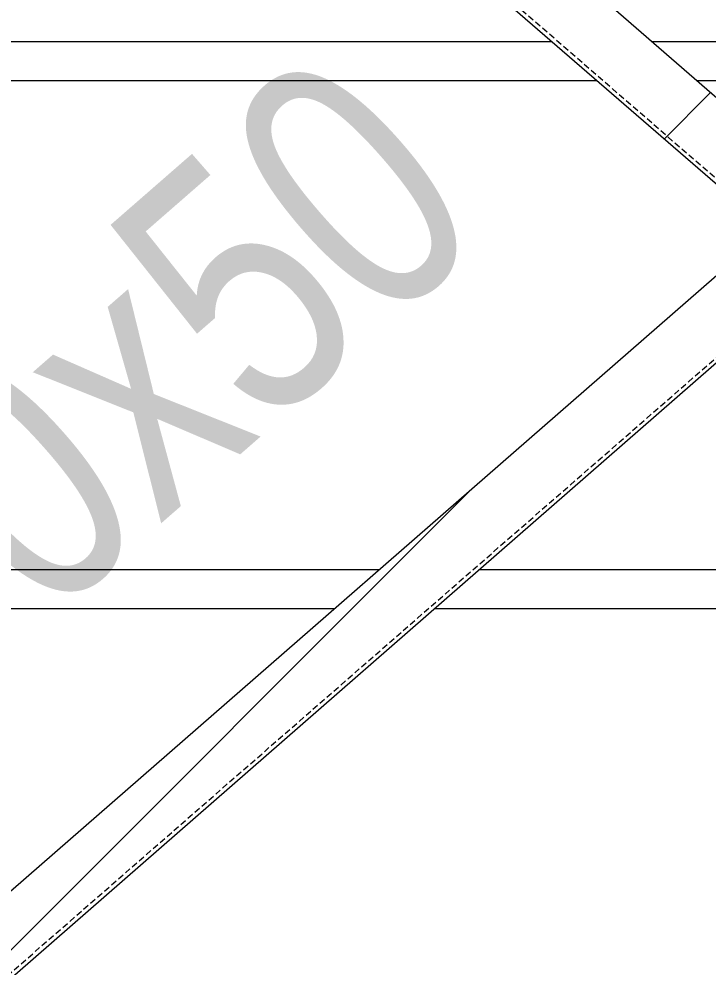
# Model space of a CAD drawing. Header units: centimetres. Extents: x -6111 to 13767, y -285 to 1600.
# Drawn here: x -3337.5 to -3284.1, y 269.2 to 342.6 of the extents above; entities that cross this region are included whole.
import ezdxf

# ---------------------------------------------------------------- set-up
doc = ezdxf.new("R2010")
doc.units = ezdxf.units.CM
doc.linetypes.add('Hidden', pattern=[0.714375, 0.47625, -0.238125])
for name, color, linetype, lineweight in [('A-FLOR-HRAL', 7, 'Continuous', 9), ('S-BEAM', 7, 'Continuous', 9), ('S-BEAM-IDEN', 7, 'Continuous', 18)]:
    doc.layers.add(name, color=color, linetype=linetype, lineweight=lineweight)
doc.styles.add('Century Gothic_2', font='GOTHIC.TTF', dxfattribs={"width": 0.8, "height": 20})
pattern_1 = [(45, (0, 0), (-25.14472, 25.14472), []), (45, (0, 38.1), (-25.14472, 25.14472), [])]

# ---------------------------------------------------------------- blocks, each defined once
blk = doc.blocks.new('M_L Equal Angles - L51X51X3_2-1755759-Elevación Eje 2')
at = {"layer": 'S-BEAM', "true_color": 0xc0c0c0}
h = blk.add_hatch(dxfattribs=at)
h.set_pattern_fill('FP_4', color=9, style=0, pattern_type=2)
h.set_pattern_definition(pattern_1)
h.paths.add_polyline_path([(-5668.932, 246.236), (-5487.821, 404.067), (-5491.159, 407.897), (-5672.27, 250.066), (-5671.731, 249.447)])
at = {"layer": 'S-BEAM'}
for p, q in [((-5491.159, 407.897), (-5672.27, 250.066)), ((-5487.821, 404.067), (-5668.932, 246.236))]:
    blk.add_line(p, q, dxfattribs=at)
at = {"layer": 'S-BEAM', "linetype": 'Hidden'}
blk.add_line((-5669.141, 246.476), (-5488.03, 404.307), dxfattribs=at)
blk = doc.blocks.new('M_L Equal Angles - L51X51X3_2-1755781-Elevación Eje 2')
at = {"layer": 'S-BEAM', "true_color": 0xc0c0c0}
h = blk.add_hatch(dxfattribs=at)
h.set_pattern_fill('FP_34', color=9, style=0, pattern_type=2)
h.set_pattern_definition(pattern_1)
h.paths.add_polyline_path([(-5490.429, 244.543), (-5487.102, 248.382), (-5671.407, 408.068), (-5674.734, 404.229), (-5498.637, 251.654)])
at = {"layer": 'S-BEAM'}
for p, q in [((-5487.102, 248.382), (-5671.407, 408.068)), ((-5490.429, 244.543), (-5674.734, 404.229))]:
    blk.add_line(p, q, dxfattribs=at)
at = {"layer": 'S-BEAM', "linetype": 'Hidden'}
blk.add_line((-5490.22, 244.783), (-5674.526, 404.469), dxfattribs=at)
blk = doc.blocks.new('Railings 8 - Railings 8-1759027-Elevación Eje 2')
at = {"layer": 'A-FLOR-HRAL', "color": 8, "true_color": 0x808080}
for p, q in [((-5601.629, 340.889), (-5664.368, 340.889)), ((-5568.05, 340.889), (-5593.871, 340.889)), ((-5664.368, 337.889), (-5598.166, 337.889)), ((-5590.408, 337.889), (-5571.493, 337.889)), ((-5614.99, 299.983), (-5664.368, 299.983)), ((-5554.416, 299.983), (-5607.258, 299.983)), ((-5664.368, 296.983), (-5618.432, 296.983)), ((-5610.7, 296.983), (-5550.953, 296.983))]:
    blk.add_line(p, q, dxfattribs=at)

msp = doc.modelspace()

# ---------------------------------------------------------------- block references
at = {"layer": 'A-FLOR-HRAL', "color": 8, "true_color": 0x808080}
msp.add_blockref('Railings 8 - Railings 8-1759027-Elevación Eje 2', (2305.433, 0), dxfattribs=at)
at = {"layer": 'S-BEAM'}
for name in ['M_L Equal Angles - L51X51X3_2-1755781-Elevación Eje 2', 'M_L Equal Angles - L51X51X3_2-1755759-Elevación Eje 2']:
    msp.add_blockref(name, (2305.433, 0), dxfattribs=at)

# ---------------------------------------------------------------- texts
at = {"layer": 'S-BEAM-IDEN', "lineweight": 9, "insert": (-3366.7, 295.053), "char_height": 20, "width": 87.86495, "attachment_point": 1, "rotation": 41.07089, "style": 'Century Gothic_2'}
msp.add_mtext('L50x50', dxfattribs=at)

doc.saveas('drawing.dxf')
